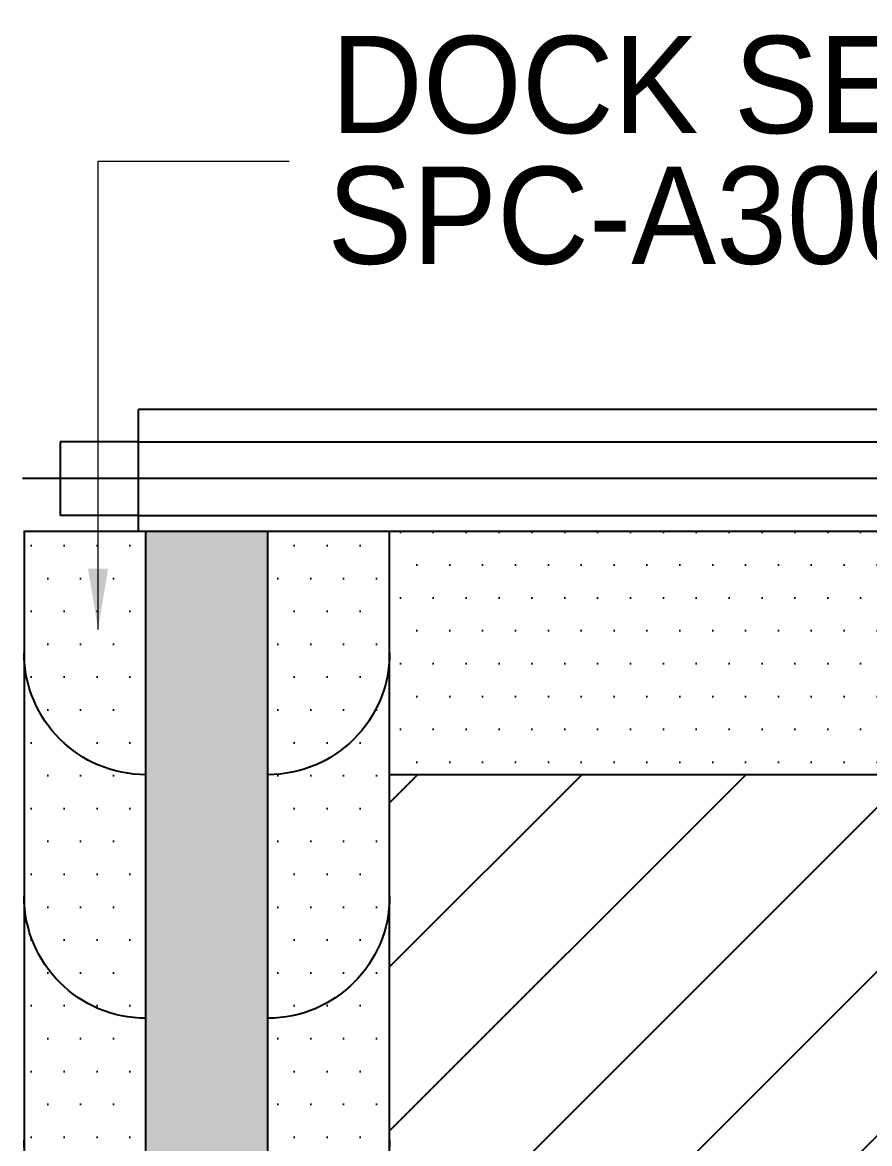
# Model space of a CAD drawing. Header units: millimetres. Extents: x 909 to 159266, y 137 to 21462.
# Drawn here: x 33714 to 34409, y 11356 to 12277 of the extents above; entities that cross this region are included whole.
import ezdxf

# ---------------------------------------------------------------- set-up
doc = ezdxf.new("R2010")
doc.units = ezdxf.units.MM
doc.header["$LTSCALE"] = 50
doc.header["$MEASUREMENT"] = 0
doc.linetypes.add('CEN', pattern=[62, 60, -1, 0, -1])
doc.linetypes.add('HIDDEN', pattern=[2, 1, -1])
doc.layers.add('DIM', color=7, linetype='Continuous')
doc.styles.get("Standard").update_dxf_attribs({"font": 'NanumGothicBold.ttf'})
doc.styles.add('헤드라인', font='')
doc.styles.get('헤드라인').set_extended_font_data('HY울릉도M')
doc.dimstyles.new('ISO-25', dxfattribs={"dimtxt": 2.5, "dimasz": 2.5, "dimexe": 1.25, "dimexo": 0.625, "dimtad": 1, "dimtxsty": 'Standard', "dimcen": 2.5, "dimadec": 0, "dimazin": 0, "dimtfac": 1, "dimtmove": 0, "dimatfit": 3, "dimfxl": 1, "dimarcsym": 0})

# ---------------------------------------------------------------- blocks, each defined once
blk = doc.blocks.new('SIDE DUCK SEAL')
h = blk.add_hatch()
h.set_pattern_fill('DOTS', color=3, scale=17)
h.set_pattern_definition([(0, (0, 0), (13.49375, 26.9875), [0, -26.9875])])
h.paths.add_polyline_path([(142683.24, -75178.47, 0.414214), (142783.24, -75278.47), (142783.24, -75078.47), (142683.24, -75078.47)])
h.paths.add_polyline_path([(142683.24, -75178.47), (142683.24, -75278.47), (142783.24, -75278.47, -0.414214)], flags=17)
h.paths.add_polyline_path([(142983.24, -75178.47), (142983.24, -75078.47), (142883.24, -75078.47), (142883.24, -75278.47, 0.414214)])
h.paths.add_polyline_path([(142983.24, -75178.47, -0.414214), (142883.24, -75278.47), (142983.24, -75278.47)], flags=17)
h = blk.add_hatch(color=2)
h.dxf.hatch_style = 1
h.paths.add_polyline_path([(142883.24, -75078.47), (142783.24, -75078.47), (142783.24, -75278.47), (142883.24, -75278.47)])
at = {"layer": 'DIM', "color": 3}
for p, q in [((142783.24, -75278.47, 0), (142783.24, -75078.47, 0)), ((142883.24, -75278.47, 0), (142883.24, -75078.49, 0))]:
    blk.add_line(p, q, dxfattribs=at)
at = {"layer": 'DIM', "color": 3, "elevation": 0}
for points in [[(142683.24, -75278.47), (142683.24, -75078.47)], [(142983.24, -75078.47), (142983.24, -75078.47), (142983.24, -75278.47)]]:
    blk.add_lwpolyline(points, dxfattribs=at)
at = {"layer": 'DIM', "color": 3}
for centre, start, end in [((142783.24, -75178.47, 0), 180, 270), ((142883.24, -75178.47, 0), 270, 0)]:
    blk.add_arc(centre, 100, start, end, dxfattribs=at)

msp = doc.modelspace()

# ---------------------------------------------------------------- hatches: boundary and pattern name
h = msp.add_hatch()
h.set_pattern_fill('DOTS', color=3, scale=17)
h.set_pattern_definition([(0, (-106068.216, 86937.806), (13.49375, 26.9875), [0, -26.9875])])
h.paths.add_polyline_path([(34015.02, 11859.33), (36315.02, 11859.33), (36315.02, 11659.33), (34015.02, 11659.33)])
h = msp.add_hatch()
h.set_pattern_fill('ANSI31', color=256, scale=30)
h.set_pattern_definition([(45, (-16240.1, -24070.82), (-67.35192, 67.35192), [])])
h.paths.add_polyline_path([(34015.02, 11659.33), (36315.02, 11659.33), (36315.02, 10859.33), (34015.02, 10859.33)])

# ---------------------------------------------------------------- linework, layer by layer
at = {"linetype": 'HIDDEN', "ltscale": 100}
for p, q in [((33808.88, 11932.81), (36517.63, 11932.81)), ((33808.88, 11872.22), (36517.63, 11872.22))]:
    msp.add_line(p, q, dxfattribs=at)
at = {"color": 1, "linetype": 'CEN', "ltscale": 10}
msp.add_line((36619.62, 11902.51), (33713.59, 11902.51), dxfattribs=at)
at = {"layer": 'DIM', "color": 3}
for p, q in [((36517.63, 11959.33), (33808.88, 11959.33)), ((33808.88, 11859.33), (33808.88, 11959.33)), ((33744.64, 11932.81), (33744.64, 11872.22)), ((33808.88, 11932.81), (33744.64, 11932.81)), ((33808.88, 11872.22), (33744.64, 11872.22)), ((33715.02, 11859.25), (34015.02, 11859.25))]:
    msp.add_line(p, q, dxfattribs=at)
msp.add_lwpolyline([(34015.02, 11859.33), (36315.02, 11859.33), (36315.02, 11659.33), (34015.02, 11659.33)], close=True, dxfattribs=at)

# ---------------------------------------------------------------- block references
at = {"xscale": -1}
for p in [(176698.26, 86937.81), (176698.26, 86737.81), (176698.26, 86537.81)]:
    msp.add_blockref('SIDE DUCK SEAL', p, dxfattribs=at)

# ---------------------------------------------------------------- texts
at = {"color": 3, "style": '헤드라인'}
for s, p in [('DOCK SEAL 이동형(SQUARE TYPE)', (33966.92, 12186.15)), ('SPC-A3000 SERIES', (33963.91, 12078.83))]:
    msp.add_text(s, height=79.8336, dxfattribs=at).set_placement(p)

# ---------------------------------------------------------------- leaders
msp.add_leader([(33775.7, 11778.61), (33775.7, 12163.07), (33932.67, 12163.07)], dimstyle='ISO-25', override={"dimasz": 50, "dimtad": 0, "dimclrd": 1, "dimlwd": 9})

doc.saveas('drawing.dxf')
